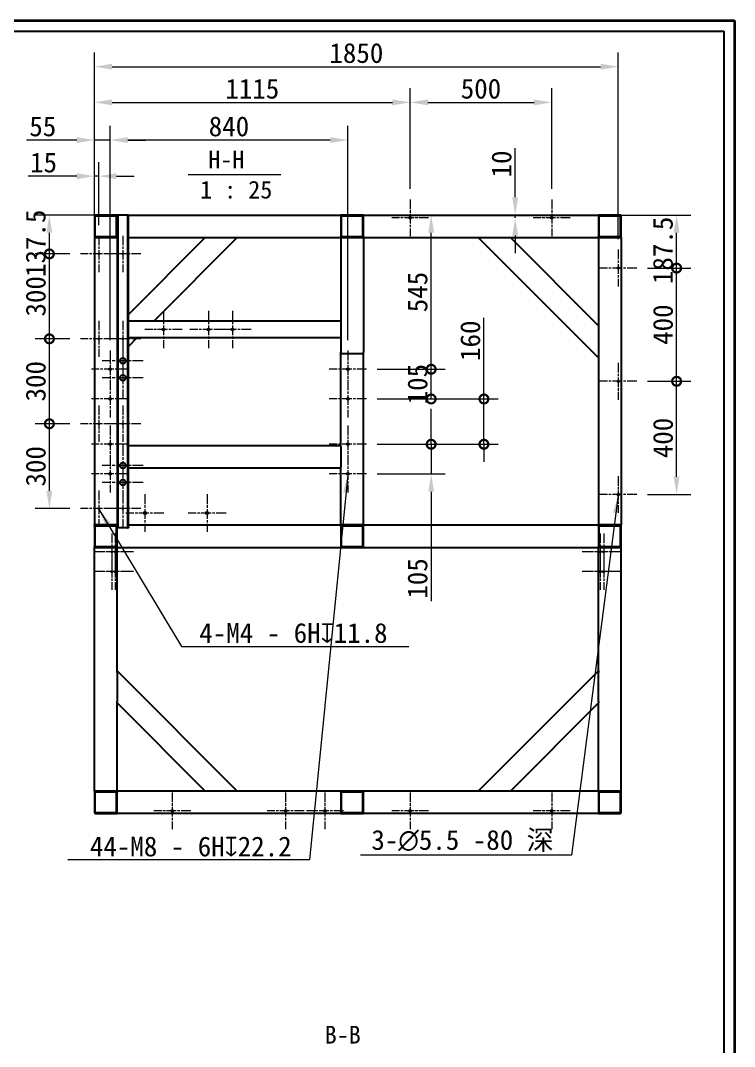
# Model space of a CAD drawing. Header units: millimetres. Extents: x 150 to 14713, y 137 to 10363.
# Drawn here: x 12191 to 14713, y 6738 to 10363 of the extents above; entities that cross this region are included whole.
import ezdxf

# ---------------------------------------------------------------- set-up
doc = ezdxf.new("R2010")
doc.units = ezdxf.units.MM
doc.header["$LTSCALE"] = 25
doc.linetypes.add('CHAIN', pattern=[0.3543, 0.2362, -0.0295, 0.0591, -0.0295])
for name, color, linetype, lineweight, true_color in [('中心标记 (ISO)', 1, 'CHAIN', 18, 0xff0000), ('尺寸 (ISO)', 7, 'Continuous', 18, 0x008000), ('符号 (ISO)', 7, 'Continuous', 18, 0x008000)]:
    doc.layers.add(name, color=color, linetype=linetype, lineweight=lineweight, true_color=true_color)
doc.layers.add('可见 (ISO)', color=7, linetype='Continuous', lineweight=25)
doc.layers.add('图框 (ISO)', color=7, linetype='Continuous', lineweight=35)
doc.styles.add('HZ_33', font='simfang.ttf')
doc.styles.add('文本样式74', font='SimSun.ttf')
doc.styles.add('最新国标', font='simfang.ttf')
doc.dimstyles.new('默认 (GB)', dxfattribs={"dimscale": 25, "dimtxt": 2.8, "dimasz": 2.5, "dimexe": 2, "dimexo": 1.5, "dimgap": 0.5, "dimtad": 1, "dimtoh": 1, "dimdsep": 46, "dimtxsty": '最新国标', "dimcen": 0.09, "dimdle": 10, "dimclrd": 256, "dimclre": 256, "dimclrt": 256, "dimaunit": 1, "dimadec": 3, "dimazin": 2, "dimtfac": 0.535714, "dimtdec": 3, "dimtmove": 0, "dimatfit": 3, "dimfxl": 0, "dimtolj": 1, "dimlwd": -1, "dimlwe": -1, "dimarcsym": 0})
doc.dimstyles.new('默认 (GB)$7', dxfattribs={"dimscale": 25, "dimtxt": 2.8, "dimasz": 2.5, "dimexe": 2, "dimexo": 1.5, "dimgap": 0.5, "dimtad": 1, "dimtoh": 1, "dimdsep": 46, "dimtxsty": '最新国标', "dimcen": 0.09, "dimdle": 10, "dimclrd": 256, "dimclre": 256, "dimclrt": 256, "dimaunit": 1, "dimadec": 3, "dimazin": 2, "dimtfac": 0.535714, "dimtdec": 3, "dimtmove": 0, "dimatfit": 3, "dimfxl": 0, "dimtolj": 1, "dimlwd": -1, "dimlwe": -1, "dimarcsym": 0})

# ---------------------------------------------------------------- blocks, each defined once
blk = doc.blocks.new('图框 最新国标')
at = {"layer": '图框 (ISO)'}
for p, q in [((6, 414.5), (588.5, 414.5)), ((588.5, 414.5), (588.5, 5.5))]:
    blk.add_line(p, q, dxfattribs=at)
at = {"layer": '图框 (ISO)', "color": 7, "linetype": 'Continuous', "lineweight": 25}
for p, q in [((18, 413), (587, 413)), ((18, 413), (587, 413)), ((587, 413), (587, 7)), ((587, 413), (587, 7))]:
    blk.add_line(p, q, dxfattribs=at)
at = {"layer": '图框 (ISO)', "style": '文本样式74'}
blk.add_attdef('零件代号_001', (44.45, 410.25), '', height=2.5, rotation=180, dxfattribs=at)
blk = doc.blocks.new('_DotSmall')
at = {"color": 0, "linetype": 'ByBlock', "const_width": 0.5}
blk.add_lwpolyline([(-0.0625, 0, 1), (0.0625, 0, 1)], format="xyb", close=True, dxfattribs=at)
blk = doc.blocks.new('*D196')
at = {"layer": 'Defpoints', "color": 0, "transparency": 16777216}
for p in [(14367.3, 9087.9), (14508.1, 9087.9), (14367.3, 8687.9)]:
    blk.add_point(p, dxfattribs=at)
at = {"layer": '尺寸 (ISO)', "color": 116, "true_color": 0x00803f, "transparency": 16777216}
for p, q in [((14404.8, 9087.9), (14558.1, 9087.9)), ((14508.1, 8750.4), (14508.1, 9087.9)), ((14404.8, 8687.9), (14558.1, 8687.9))]:
    blk.add_line(p, q, dxfattribs=at)
blk.add_solid([(14497.6, 8750.4), (14518.5, 8750.4), (14508.1, 8687.9)], dxfattribs=at)
at = {"layer": '尺寸 (ISO)', "color": 116, "true_color": 0x00803f, "transparency": 16777216, "xscale": 62.5, "yscale": 62.5, "zscale": 62.5, "rotation": 90}
blk.add_blockref('_DotSmall', (14508.1, 9087.9), dxfattribs=at)
at = {"layer": '尺寸 (ISO)', "transparency": 16777216, "insert": (14460.2, 8887.6), "char_height": 70, "attachment_point": 5, "rotation": 90, "style": '最新国标'}
blk.add_mtext('\\A1;400', dxfattribs=at)
blk = doc.blocks.new('*D197')
at = {"layer": 'Defpoints', "color": 0, "transparency": 16777216}
for p in [(14232.1, 9675.4), (14508.1, 9675.4), (14367.3, 9487.9)]:
    blk.add_point(p, dxfattribs=at)
at = {"layer": '尺寸 (ISO)', "color": 116, "true_color": 0x00803f, "transparency": 16777216}
for p, q in [((14269.6, 9675.4), (14558.1, 9675.4)), ((14508.1, 9487.9), (14508.1, 9612.9)), ((14404.8, 9487.9), (14558.1, 9487.9))]:
    blk.add_line(p, q, dxfattribs=at)
blk.add_solid([(14497.6, 9612.9), (14518.5, 9612.9), (14508.1, 9675.4)], dxfattribs=at)
at = {"layer": '尺寸 (ISO)', "color": 116, "true_color": 0x00803f, "transparency": 16777216, "xscale": 62.5, "yscale": 62.5, "zscale": 62.5, "rotation": 270}
blk.add_blockref('_DotSmall', (14508.1, 9487.9), dxfattribs=at)
at = {"layer": '尺寸 (ISO)', "transparency": 16777216, "insert": (14460, 9550.4), "char_height": 70, "attachment_point": 5, "rotation": 90, "style": '最新国标'}
blk.add_mtext('\\A1;187.5', dxfattribs=at)
blk = doc.blocks.new('*D198')
at = {"layer": 'Defpoints', "color": 0, "transparency": 16777216}
for p in [(14367.3, 9487.9), (14508.1, 9487.9), (14367.3, 9087.9)]:
    blk.add_point(p, dxfattribs=at)
at = {"layer": '尺寸 (ISO)', "color": 116, "true_color": 0x00803f, "transparency": 16777216}
for p, q in [((14404.8, 9487.9), (14558.1, 9487.9)), ((14508.1, 9087.9), (14508.1, 9487.9)), ((14404.8, 9087.9), (14558.1, 9087.9))]:
    blk.add_line(p, q, dxfattribs=at)
at = {"layer": '尺寸 (ISO)', "color": 116, "true_color": 0x00803f, "transparency": 16777216, "xscale": 62.5, "yscale": 62.5, "zscale": 62.5}
for p, rotation in [((14508.1, 9487.9), 90), ((14508.1, 9087.9), 270)]:
    blk.add_blockref('_DotSmall', p, dxfattribs=dict(at, rotation=rotation))
at = {"layer": '尺寸 (ISO)', "transparency": 16777216, "insert": (14460.2, 9288.1), "char_height": 70, "attachment_point": 5, "rotation": 90, "style": '最新国标'}
blk.add_mtext('\\A1;400', dxfattribs=at)
blk = doc.blocks.new('*D199')
at = {"layer": 'Defpoints', "color": 0, "transparency": 16777216}
for p in [(13402.1, 9675.4), (13641.3, 9675.4), (13412.9, 9130.4)]:
    blk.add_point(p, dxfattribs=at)
at = {"layer": '尺寸 (ISO)', "color": 116, "true_color": 0x00803f, "transparency": 16777216}
for p, q in [((13641.3, 9130.4), (13641.3, 9612.9)), ((13450.4, 9130.4), (13691.3, 9130.4))]:
    blk.add_line(p, q, dxfattribs=at)
blk.add_solid([(13630.9, 9612.9), (13651.7, 9612.9), (13641.3, 9675.4)], dxfattribs=at)
at = {"layer": '尺寸 (ISO)', "color": 116, "true_color": 0x00803f, "transparency": 16777216, "xscale": 62.5, "yscale": 62.5, "zscale": 62.5, "rotation": 270}
blk.add_blockref('_DotSmall', (13641.3, 9130.4), dxfattribs=at)
at = {"layer": '尺寸 (ISO)', "transparency": 16777216, "insert": (13593.4, 9403.1), "char_height": 70, "attachment_point": 5, "rotation": 90, "style": '最新国标'}
blk.add_mtext('\\A1;545', dxfattribs=at)
blk = doc.blocks.new('*D200')
at = {"layer": 'Defpoints', "color": 0, "transparency": 16777216}
for p in [(13412.9, 8865.4), (13641.3, 8865.4), (13412.9, 8760.4)]:
    blk.add_point(p, dxfattribs=at)
at = {"layer": '尺寸 (ISO)', "color": 116, "true_color": 0x00803f, "transparency": 16777216}
for p, q in [((13641.3, 8865.4), (13641.3, 8990.4)), ((13450.4, 8865.4), (13691.3, 8865.4)), ((13641.3, 8865.4), (13641.3, 8760.4)), ((13450.4, 8760.4), (13691.3, 8760.4)), ((13641.3, 8697.9), (13641.3, 8311))]:
    blk.add_line(p, q, dxfattribs=at)
blk.add_solid([(13630.9, 8697.9), (13651.7, 8697.9), (13641.3, 8760.4)], dxfattribs=at)
at = {"layer": '尺寸 (ISO)', "color": 116, "true_color": 0x00803f, "transparency": 16777216, "xscale": 62.5, "yscale": 62.5, "zscale": 62.5, "rotation": 270}
blk.add_blockref('_DotSmall', (13641.3, 8865.4), dxfattribs=at)
at = {"layer": '尺寸 (ISO)', "transparency": 16777216, "insert": (13593.4, 8391.3), "char_height": 70, "attachment_point": 5, "rotation": 90, "style": '最新国标'}
blk.add_mtext('\\A1;105', dxfattribs=at)
blk = doc.blocks.new('*D201')
at = {"layer": 'Defpoints', "color": 0, "transparency": 16777216}
for p in [(13412.9, 9130.4), (13641.3, 9130.4), (13412.9, 9025.4)]:
    blk.add_point(p, dxfattribs=at)
at = {"layer": '尺寸 (ISO)', "color": 116, "true_color": 0x00803f, "transparency": 16777216}
for p, q in [((13450.4, 9130.4), (13691.3, 9130.4)), ((13641.3, 9025.4), (13641.3, 9130.4)), ((13450.4, 9025.4), (13691.3, 9025.4))]:
    blk.add_line(p, q, dxfattribs=at)
at = {"layer": '尺寸 (ISO)', "color": 116, "true_color": 0x00803f, "transparency": 16777216, "xscale": 62.5, "yscale": 62.5, "zscale": 62.5}
for p, rotation in [((13641.3, 9130.4), 90), ((13641.3, 9025.4), 270)]:
    blk.add_blockref('_DotSmall', p, dxfattribs=dict(at, rotation=rotation))
at = {"layer": '尺寸 (ISO)', "transparency": 16777216, "insert": (13593.4, 9077.9), "char_height": 70, "attachment_point": 5, "rotation": 90, "style": '最新国标'}
blk.add_mtext('\\A1;105', dxfattribs=at)
blk = doc.blocks.new('*D202')
at = {"layer": 'Defpoints', "color": 0, "transparency": 16777216}
for p in [(13412.9, 9025.4), (13827.6, 9025.4), (13412.9, 8865.4)]:
    blk.add_point(p, dxfattribs=at)
at = {"layer": '尺寸 (ISO)', "color": 116, "true_color": 0x00803f, "transparency": 16777216}
for p, q in [((13827.6, 9025.4), (13827.6, 9312.2)), ((13450.4, 9025.4), (13877.6, 9025.4)), ((13827.6, 8865.4), (13827.6, 9025.4)), ((13450.4, 8865.4), (13877.6, 8865.4)), ((13827.6, 8865.4), (13827.6, 8802.9))]:
    blk.add_line(p, q, dxfattribs=at)
at = {"layer": '尺寸 (ISO)', "color": 116, "true_color": 0x00803f, "transparency": 16777216, "xscale": 62.5, "yscale": 62.5, "zscale": 62.5}
for p, rotation in [((13827.6, 9025.4), 270), ((13827.6, 8865.4), 90)]:
    blk.add_blockref('_DotSmall', p, dxfattribs=dict(at, rotation=rotation))
at = {"layer": '尺寸 (ISO)', "transparency": 16777216, "insert": (13779.7, 9231.3), "char_height": 70, "attachment_point": 5, "rotation": 90, "style": '最新国标'}
blk.add_mtext('\\A1;160', dxfattribs=at)
blk = doc.blocks.new('*D203')
at = {"layer": 'Defpoints', "color": 0, "transparency": 16777216}
for p in [(12292.9, 8937.9), (12403, 8937.9), (12403, 8637.9)]:
    blk.add_point(p, dxfattribs=at)
at = {"layer": '尺寸 (ISO)', "color": 116, "true_color": 0x00803f, "transparency": 16777216}
for p, q in [((12365.5, 8937.9), (12242.9, 8937.9)), ((12292.9, 8700.4), (12292.9, 8937.9)), ((12365.5, 8637.9), (12242.9, 8637.9))]:
    blk.add_line(p, q, dxfattribs=at)
blk.add_solid([(12282.5, 8700.4), (12303.3, 8700.4), (12292.9, 8637.9)], dxfattribs=at)
at = {"layer": '尺寸 (ISO)', "color": 116, "true_color": 0x00803f, "transparency": 16777216, "xscale": 62.5, "yscale": 62.5, "zscale": 62.5, "rotation": 90}
blk.add_blockref('_DotSmall', (12292.9, 8937.9), dxfattribs=at)
at = {"layer": '尺寸 (ISO)', "transparency": 16777216, "insert": (12245, 8787.6), "char_height": 70, "attachment_point": 5, "rotation": 90, "style": '最新国标'}
blk.add_mtext('\\A1;300', dxfattribs=at)
blk = doc.blocks.new('*D204')
at = {"layer": 'Defpoints', "color": 0, "transparency": 16777216}
for p in [(12292.9, 9675.4), (12532.1, 9675.4), (12403, 9537.9)]:
    blk.add_point(p, dxfattribs=at)
at = {"layer": '尺寸 (ISO)', "color": 116, "true_color": 0x00803f, "transparency": 16777216}
for p, q in [((12494.6, 9675.4), (12242.9, 9675.4)), ((12292.9, 9537.9), (12292.9, 9612.9)), ((12365.5, 9537.9), (12242.9, 9537.9))]:
    blk.add_line(p, q, dxfattribs=at)
blk.add_solid([(12282.5, 9612.9), (12303.3, 9612.9), (12292.9, 9675.4)], dxfattribs=at)
at = {"layer": '尺寸 (ISO)', "color": 116, "true_color": 0x00803f, "transparency": 16777216, "xscale": 62.5, "yscale": 62.5, "zscale": 62.5, "rotation": 270}
blk.add_blockref('_DotSmall', (12292.9, 9537.9), dxfattribs=at)
at = {"layer": '尺寸 (ISO)', "transparency": 16777216, "insert": (12244.8, 9575.4), "char_height": 70, "attachment_point": 5, "rotation": 90, "style": '最新国标'}
blk.add_mtext('\\A1;137.5', dxfattribs=at)
blk = doc.blocks.new('*D205')
at = {"layer": 'Defpoints', "color": 0, "transparency": 16777216}
for p in [(12292.9, 9537.9), (12403, 9537.9), (12403, 9237.9)]:
    blk.add_point(p, dxfattribs=at)
at = {"layer": '尺寸 (ISO)', "color": 116, "true_color": 0x00803f, "transparency": 16777216}
for p, q in [((12365.5, 9537.9), (12242.9, 9537.9)), ((12292.9, 9237.9), (12292.9, 9537.9)), ((12365.5, 9237.9), (12242.9, 9237.9))]:
    blk.add_line(p, q, dxfattribs=at)
at = {"layer": '尺寸 (ISO)', "color": 116, "true_color": 0x00803f, "transparency": 16777216, "xscale": 62.5, "yscale": 62.5, "zscale": 62.5}
for p, rotation in [((12292.9, 9537.9), 90), ((12292.9, 9237.9), 270)]:
    blk.add_blockref('_DotSmall', p, dxfattribs=dict(at, rotation=rotation))
at = {"layer": '尺寸 (ISO)', "transparency": 16777216, "insert": (12245, 9388.1), "char_height": 70, "attachment_point": 5, "rotation": 90, "style": '最新国标'}
blk.add_mtext('\\A1;300', dxfattribs=at)
blk = doc.blocks.new('*D206')
at = {"layer": 'Defpoints', "color": 0, "transparency": 16777216}
for p in [(12292.9, 9237.9), (12403, 9237.9), (12403, 8937.9)]:
    blk.add_point(p, dxfattribs=at)
at = {"layer": '尺寸 (ISO)', "color": 116, "true_color": 0x00803f, "transparency": 16777216}
for p, q in [((12365.5, 9237.9), (12242.9, 9237.9)), ((12292.9, 8937.9), (12292.9, 9237.9)), ((12365.5, 8937.9), (12242.9, 8937.9))]:
    blk.add_line(p, q, dxfattribs=at)
at = {"layer": '尺寸 (ISO)', "color": 116, "true_color": 0x00803f, "transparency": 16777216, "xscale": 62.5, "yscale": 62.5, "zscale": 62.5}
for p, rotation in [((12292.9, 9237.9), 90), ((12292.9, 8937.9), 270)]:
    blk.add_blockref('_DotSmall', p, dxfattribs=dict(at, rotation=rotation))
at = {"layer": '尺寸 (ISO)', "transparency": 16777216, "insert": (12245, 9088.1), "char_height": 70, "attachment_point": 5, "rotation": 90, "style": '最新国标'}
blk.add_mtext('\\A1;300', dxfattribs=at)
blk = doc.blocks.new('*D207')
at = {"layer": 'Defpoints', "color": 0, "transparency": 16777216}
for p in [(12467.1, 9812.6), (12452.1, 9595.4), (12467.1, 9602)]:
    blk.add_point(p, dxfattribs=at)
at = {"layer": '尺寸 (ISO)', "color": 116, "true_color": 0x00803f, "transparency": 16777216}
for p, q in [((12452.1, 9632.9), (12452.1, 9862.6)), ((12467.1, 9639.5), (12467.1, 9862.6)), ((12389.6, 9812.6), (12217.7, 9812.6)), ((12467.1, 9812.6), (12452.1, 9812.6)), ((12529.6, 9812.6), (12592.1, 9812.6))]:
    blk.add_line(p, q, dxfattribs=at)
for points in [[(12389.6, 9823), (12389.6, 9802.1), (12452.1, 9812.6)], [(12529.6, 9823), (12529.6, 9802.1), (12467.1, 9812.6)]]:
    blk.add_solid(points, dxfattribs=at)
at = {"layer": '尺寸 (ISO)', "transparency": 16777216, "insert": (12272.4, 9860.5), "char_height": 70, "attachment_point": 5, "style": '最新国标'}
blk.add_mtext('\\A1;15', dxfattribs=at)
blk = doc.blocks.new('*D208')
at = {"layer": 'Defpoints', "color": 0, "transparency": 16777216}
for p in [(12507.1, 9940.1), (12452.1, 9595.4), (12507.1, 9196.2)]:
    blk.add_point(p, dxfattribs=at)
at = {"layer": '尺寸 (ISO)', "color": 116, "true_color": 0x00803f, "transparency": 16777216}
for p, q in [((12452.1, 9632.9), (12452.1, 9990.1)), ((12507.1, 9233.7), (12507.1, 9990.1)), ((12389.6, 9940.1), (12212.1, 9940.1)), ((12507.1, 9940.1), (12452.1, 9940.1)), ((12569.6, 9940.1), (12632.1, 9940.1))]:
    blk.add_line(p, q, dxfattribs=at)
for points in [[(12389.6, 9950.5), (12389.6, 9929.7), (12452.1, 9940.1)], [(12569.6, 9950.5), (12569.6, 9929.7), (12507.1, 9940.1)]]:
    blk.add_solid(points, dxfattribs=at)
at = {"layer": '尺寸 (ISO)', "transparency": 16777216, "insert": (12269.6, 9988), "char_height": 70, "attachment_point": 5, "style": '最新国标'}
blk.add_mtext('\\A1;55', dxfattribs=at)
blk = doc.blocks.new('*D209')
at = {"layer": 'Defpoints', "color": 0, "transparency": 16777216}
for p in [(12507.1, 9940.1), (12507.1, 9196.2), (13347.1, 9196.2)]:
    blk.add_point(p, dxfattribs=at)
at = {"layer": '尺寸 (ISO)', "color": 116, "true_color": 0x00803f, "transparency": 16777216}
for p, q in [((12507.1, 9233.7), (12507.1, 9990.1)), ((13347.1, 9233.7), (13347.1, 9990.1)), ((13284.6, 9940.1), (12569.6, 9940.1))]:
    blk.add_line(p, q, dxfattribs=at)
for points in [[(12569.6, 9950.5), (12569.6, 9929.7), (12507.1, 9940.1)], [(13284.6, 9950.5), (13284.6, 9929.7), (13347.1, 9940.1)]]:
    blk.add_solid(points, dxfattribs=at)
at = {"layer": '尺寸 (ISO)', "transparency": 16777216, "insert": (12927.1, 9988), "char_height": 70, "attachment_point": 5, "style": '最新国标'}
blk.add_mtext('\\A1;840', dxfattribs=at)
blk = doc.blocks.new('*D210')
at = {"layer": 'Defpoints', "color": 0, "transparency": 16777216}
for p in [(14302.1, 10199.3), (12452.1, 9595.4), (14302.1, 9553.1)]:
    blk.add_point(p, dxfattribs=at)
at = {"layer": '尺寸 (ISO)', "color": 116, "true_color": 0x00803f, "transparency": 16777216}
for p, q in [((12452.1, 9632.9), (12452.1, 10249.3)), ((14302.1, 9590.6), (14302.1, 10249.3)), ((12514.6, 10199.3), (14239.6, 10199.3))]:
    blk.add_line(p, q, dxfattribs=at)
for points in [[(12514.6, 10209.7), (12514.6, 10188.9), (12452.1, 10199.3)], [(14239.6, 10209.7), (14239.6, 10188.9), (14302.1, 10199.3)]]:
    blk.add_solid(points, dxfattribs=at)
at = {"layer": '尺寸 (ISO)', "transparency": 16777216, "insert": (13377.1, 10247.2), "char_height": 70, "attachment_point": 5, "style": '最新国标'}
blk.add_mtext('\\A1;1850', dxfattribs=at)
blk = doc.blocks.new('*D211')
at = {"layer": 'Defpoints', "color": 0, "transparency": 16777216}
for p in [(13567.1, 10073.3), (13567.1, 9730.6), (12452.1, 9595.4)]:
    blk.add_point(p, dxfattribs=at)
at = {"layer": '尺寸 (ISO)', "color": 116, "true_color": 0x00803f, "transparency": 16777216}
for p, q in [((12452.1, 9632.9), (12452.1, 10123.3)), ((13567.1, 9768.1), (13567.1, 10123.3)), ((12514.6, 10073.3), (13504.6, 10073.3))]:
    blk.add_line(p, q, dxfattribs=at)
for points in [[(12514.6, 10083.7), (12514.6, 10062.9), (12452.1, 10073.3)], [(13504.6, 10083.7), (13504.6, 10062.9), (13567.1, 10073.3)]]:
    blk.add_solid(points, dxfattribs=at)
at = {"layer": '尺寸 (ISO)', "transparency": 16777216, "insert": (13009.6, 10121.2), "char_height": 70, "attachment_point": 5, "style": '最新国标'}
blk.add_mtext('\\A1;1115', dxfattribs=at)
blk = doc.blocks.new('*D212')
at = {"layer": 'Defpoints', "color": 0, "transparency": 16777216}
for p in [(14067.1, 10073.3), (13567.1, 9730.6), (14067.1, 9730.6)]:
    blk.add_point(p, dxfattribs=at)
at = {"layer": '尺寸 (ISO)', "color": 116, "true_color": 0x00803f, "transparency": 16777216}
for p, q in [((13567.1, 9768.1), (13567.1, 10123.3)), ((14067.1, 9768.1), (14067.1, 10123.3)), ((13629.6, 10073.3), (14004.6, 10073.3))]:
    blk.add_line(p, q, dxfattribs=at)
for points in [[(13629.6, 10083.7), (13629.6, 10062.9), (13567.1, 10073.3)], [(14004.6, 10083.7), (14004.6, 10062.9), (14067.1, 10073.3)]]:
    blk.add_solid(points, dxfattribs=at)
at = {"layer": '尺寸 (ISO)', "transparency": 16777216, "insert": (13817.1, 10121.2), "char_height": 70, "attachment_point": 5, "style": '最新国标'}
blk.add_mtext('\\A1;500', dxfattribs=at)
blk = doc.blocks.new('*D213')
at = {"layer": 'Defpoints', "color": 0, "transparency": 16777216}
for p in [(13938, 9675.4), (13938, 9675.4), (14067.1, 9665.4)]:
    blk.add_point(p, dxfattribs=at)
at = {"layer": '尺寸 (ISO)', "color": 116, "true_color": 0x00803f, "transparency": 16777216}
for p, q in [((13938, 9737.9), (13938, 9911)), ((13938, 9665.4), (13938, 9675.4)), ((13938, 9602.9), (13938, 9540.4))]:
    blk.add_line(p, q, dxfattribs=at)
for points in [[(13927.6, 9737.9), (13948.4, 9737.9), (13938, 9675.4)], [(13927.6, 9602.9), (13948.4, 9602.9), (13938, 9665.4)]]:
    blk.add_solid(points, dxfattribs=at)
at = {"layer": '尺寸 (ISO)', "transparency": 16777216, "insert": (13890.1, 9855.7), "char_height": 70, "attachment_point": 5, "rotation": 90, "style": '最新国标'}
blk.add_mtext('\\A1;10', dxfattribs=at)

msp = doc.modelspace()

# ---------------------------------------------------------------- linework, layer by layer
at = {"layer": '中心标记 (ISO)', "ltscale": 5.800403}
for p, q in [((13567.087, 9730.65), (13567.087, 9600.15)), ((14067.087, 9730.65), (14067.087, 9600.15)), ((13632.337, 9665.4), (13501.837, 9665.4)), ((14132.337, 9665.4), (14001.837, 9665.4)), ((14302.087, 9553.15), (14302.087, 9422.65)), ((14367.337, 9487.9), (14236.837, 9487.9)), ((14302.087, 9153.15), (14302.087, 9022.65)), ((14367.337, 9087.9), (14236.837, 9087.9)), ((14302.087, 8753.15), (14302.087, 8622.65)), ((14367.337, 8687.9), (14236.837, 8687.9)), ((12727.087, 7635.65), (12727.087, 7505.15)), ((13127.087, 7635.65), (13127.087, 7505.15)), ((13266.087, 7635.65), (13266.087, 7505.15)), ((13567.087, 7635.65), (13567.087, 7505.15)), ((14067.087, 7635.65), (14067.087, 7505.15)), ((12792.337, 7570.4), (12661.837, 7570.4)), ((13192.337, 7570.4), (13061.837, 7570.4)), ((13331.337, 7570.4), (13200.837, 7570.4)), ((13632.337, 7570.4), (13501.837, 7570.4)), ((14132.337, 7570.4), (14001.837, 7570.4))]:
    msp.add_line(p, q, dxfattribs=at)
at = {"layer": '中心标记 (ISO)', "ltscale": 5.700038}
for p, q in [((12467.087, 9602.021), (12467.087, 9473.779)), ((12552.087, 9602.021), (12552.087, 9473.779)), ((12531.208, 9537.9), (12402.966, 9537.9)), ((12616.208, 9537.9), (12487.966, 9537.9)), ((12467.087, 9302.021), (12467.087, 9173.779)), ((12552.087, 9302.021), (12552.087, 9173.779)), ((12531.208, 9237.9), (12402.966, 9237.9)), ((12616.208, 9237.9), (12487.966, 9237.9)), ((12467.087, 9002.021), (12467.087, 8873.779)), ((12552.087, 9002.021), (12552.087, 8873.779)), ((12531.208, 8937.9), (12402.966, 8937.9)), ((12616.208, 8937.9), (12487.966, 8937.9)), ((12467.087, 8702.021), (12467.087, 8573.779)), ((12552.087, 8702.021), (12552.087, 8573.779)), ((12531.208, 8637.9), (12402.966, 8637.9)), ((12616.208, 8637.9), (12487.966, 8637.9))]:
    msp.add_line(p, q, dxfattribs=at)
at = {"layer": '中心标记 (ISO)', "ltscale": 5.851385}
for p, q in [((12695.887, 9336.723), (12695.887, 9205.076)), ((12854.887, 9336.723), (12854.887, 9205.076)), ((12939.887, 9336.723), (12939.887, 9205.076)), ((12761.71, 9270.9), (12630.063, 9270.9)), ((12920.71, 9270.9), (12789.063, 9270.9)), ((13005.71, 9270.9), (12874.063, 9270.9)), ((12507.087, 9196.223), (12507.087, 9064.576)), ((13347.087, 9196.223), (13347.087, 9064.576)), ((12572.91, 9130.4), (12441.263, 9130.4)), ((13412.91, 9130.4), (13281.263, 9130.4)), ((12507.087, 9091.223), (12507.087, 8959.576)), ((13347.087, 9091.223), (13347.087, 8959.576)), ((12572.91, 9025.4), (12441.263, 9025.4)), ((13412.91, 9025.4), (13281.263, 9025.4)), ((12507.087, 8931.223), (12507.087, 8799.576)), ((13347.087, 8931.223), (13347.087, 8799.576)), ((12572.91, 8865.4), (12441.263, 8865.4)), ((13412.91, 8865.4), (13281.263, 8865.4)), ((12507.087, 8826.223), (12507.087, 8694.576)), ((13347.087, 8826.223), (13347.087, 8694.576)), ((12572.91, 8760.4), (12441.263, 8760.4)), ((13412.91, 8760.4), (13281.263, 8760.4))]:
    msp.add_line(p, q, dxfattribs=at)
at = {"layer": '中心标记 (ISO)', "ltscale": 6.444903}
for p, q in [((12552.087, 9232.9), (12552.087, 9087.9)), ((12552.087, 9172.9), (12552.087, 9027.9)), ((12624.587, 9160.4), (12479.587, 9160.4)), ((12624.587, 9100.4), (12479.587, 9100.4)), ((12552.087, 8862.9), (12552.087, 8717.9)), ((12624.587, 8790.4), (12479.587, 8790.4)), ((12552.087, 8802.9), (12552.087, 8657.9)), ((12624.587, 8730.4), (12479.587, 8730.4))]:
    msp.add_line(p, q, dxfattribs=at)
at = {"layer": '中心标记 (ISO)', "ltscale": 5.928236}
for p, q in [((12630.087, 8689.088), (12630.087, 8555.712)), ((12850.087, 8689.088), (12850.087, 8555.712)), ((12696.775, 8622.4), (12563.399, 8622.4)), ((12916.775, 8622.4), (12783.399, 8622.4))]:
    msp.add_line(p, q, dxfattribs=at)
at = {"layer": '中心标记 (ISO)', "ltscale": 5.739686}
for p, q in [((12513.587, 8549.967), (12513.587, 8420.833)), ((12525.587, 8549.967), (12525.587, 8420.833)), ((14238.587, 8549.967), (14238.587, 8420.833)), ((14250.587, 8549.967), (14250.587, 8420.833)), ((12578.154, 8485.4), (12449.02, 8485.4)), ((12590.154, 8485.4), (12461.02, 8485.4)), ((14303.154, 8485.4), (14174.02, 8485.4)), ((14315.154, 8485.4), (14186.02, 8485.4)), ((12513.587, 8479.967), (12513.587, 8350.833)), ((12525.587, 8479.967), (12525.587, 8350.833)), ((14238.587, 8479.967), (14238.587, 8350.833)), ((14250.587, 8479.967), (14250.587, 8350.833)), ((12578.154, 8415.4), (12449.02, 8415.4)), ((12590.154, 8415.4), (12461.02, 8415.4)), ((14303.154, 8415.4), (14174.02, 8415.4)), ((14315.154, 8415.4), (14186.02, 8415.4))]:
    msp.add_line(p, q, dxfattribs=at)
at = {"layer": '可见 (ISO)'}
for p, q in [((12452.087, 9671.4), (12452.087, 9599.4)), ((12455.087, 9599.4), (12455.087, 9671.4)), ((12528.087, 9675.4), (12456.087, 9675.4)), ((12456.087, 9672.4), (12528.087, 9672.4)), ((12532.087, 9675.4), (12528.087, 9675.4)), ((12529.087, 9671.4), (12529.087, 9599.4)), ((12532.087, 9673.4), (12532.087, 9675.4)), ((12535.087, 9675.4), (12532.087, 9675.4)), ((12532.087, 9673.4), (12532.087, 9671.4)), ((12532.087, 9599.4), (12532.087, 9671.4)), ((12535.087, 9675.4), (12535.087, 9673.4)), ((12538.087, 9675.4), (12535.087, 9675.4)), ((12535.087, 9673.4), (12535.087, 8572.4)), ((12566.087, 9675.4), (12538.087, 9675.4)), ((12569.087, 9675.4), (12566.087, 9675.4)), ((12572.087, 9675.4), (12569.087, 9675.4)), ((12569.087, 9673.4), (12569.087, 9675.4)), ((12569.087, 9673.4), (12569.087, 8572.4)), ((12572.087, 9675.4), (12572.087, 9673.4)), ((12572.087, 9675.4), (13322.087, 9675.4)), ((12572.087, 8572.4), (12572.087, 9673.4)), ((13322.087, 9672.4), (13322.087, 9675.4)), ((13326.087, 9675.4), (13322.087, 9675.4)), ((13322.087, 9672.4), (13322.087, 9671.4)), ((13322.087, 9671.4), (13322.087, 9599.4)), ((13325.087, 9599.4), (13325.087, 9671.4)), ((13398.087, 9675.4), (13326.087, 9675.4)), ((13326.087, 9672.4), (13398.087, 9672.4)), ((13402.087, 9675.4), (13398.087, 9675.4)), ((13399.087, 9671.4), (13399.087, 9599.4)), ((13402.087, 9675.4), (13402.087, 9671.4)), ((13402.087, 9675.4), (14232.087, 9675.4)), ((13402.087, 9599.4), (13402.087, 9671.4)), ((14232.087, 9671.4), (14232.087, 9675.4)), ((14236.087, 9675.4), (14232.087, 9675.4)), ((14232.087, 9671.4), (14232.087, 9599.4)), ((14235.087, 9599.4), (14235.087, 9671.4)), ((14308.087, 9675.4), (14236.087, 9675.4)), ((14236.087, 9672.4), (14308.087, 9672.4)), ((14309.087, 9671.4), (14309.087, 9599.4)), ((14312.087, 9599.4), (14312.087, 9671.4)), ((12456.087, 9595.4), (12452.087, 9595.4)), ((12452.087, 9595.4), (12452.087, 8580.4)), ((12528.087, 9598.4), (12456.087, 9598.4)), ((12456.087, 9595.4), (12528.087, 9595.4)), ((12532.087, 9595.4), (12528.087, 9595.4)), ((12532.087, 9599.4), (12532.087, 8576.4)), ((12843.214, 9595.4), (12572.087, 9324.273)), ((12572.087, 9595.4), (13322.087, 9595.4)), ((12956.351, 9595.4), (12661.851, 9300.9)), ((13322.087, 9599.4), (13322.087, 9598.4)), ((13322.087, 9595.4), (13322.087, 9598.4)), ((13322.087, 9595.4), (13322.087, 9190.935)), ((13322.087, 9595.4), (13326.087, 9595.4)), ((13398.087, 9598.4), (13326.087, 9598.4)), ((13326.087, 9595.4), (13398.087, 9595.4)), ((13398.087, 9595.4), (13402.087, 9595.4)), ((13402.087, 9599.4), (13402.087, 9595.4)), ((13402.087, 9595.4), (13402.087, 9190.935)), ((13402.087, 9595.4), (14232.087, 9595.4)), ((14232.087, 9171.136), (13807.823, 9595.4)), ((14232.087, 9284.273), (13920.96, 9595.4)), ((14232.087, 9595.4), (14232.087, 9599.4)), ((14236.087, 9595.4), (14232.087, 9595.4)), ((14232.087, 9595.4), (14232.087, 8580.4)), ((14308.087, 9598.4), (14236.087, 9598.4)), ((14236.087, 9595.4), (14308.087, 9595.4)), ((14312.087, 9595.4), (14308.087, 9595.4)), ((14312.087, 9595.4), (14312.087, 8580.4)), ((13322.087, 9300.9), (12572.087, 9300.9)), ((12601.851, 9240.9), (12572.087, 9211.136)), ((13322.087, 9240.9), (12572.087, 9240.9)), ((13322.087, 8860.4), (13322.087, 9190.935)), ((13398.087, 9185.278), (13326.087, 9185.278)), ((13402.087, 8580.4), (13402.087, 9190.935)), ((13322.087, 8860.4), (12572.087, 8860.4)), ((13322.087, 8856.4), (13322.087, 8860.4)), ((13322.087, 8856.4), (13322.087, 8784.4)), ((13322.087, 8780.4), (12572.087, 8780.4)), ((13322.087, 8780.4), (13322.087, 8784.4)), ((13322.087, 8580.4), (13322.087, 8780.4)), ((12452.087, 8580.4), (12456.087, 8580.4)), ((12452.087, 8576.4), (12452.087, 8580.4)), ((12452.087, 8576.4), (12452.087, 8504.4)), ((12455.087, 8504.4), (12455.087, 8576.4)), ((12528.087, 8580.4), (12456.087, 8580.4)), ((12456.087, 8577.4), (12528.087, 8577.4)), ((12528.087, 8580.4), (12532.087, 8580.4)), ((12529.087, 8576.4), (12529.087, 8504.4)), ((12532.087, 8504.4), (12532.087, 8576.4)), ((12532.087, 8570.4), (12535.087, 8570.4)), ((12535.087, 8572.4), (12535.087, 8570.4)), ((12538.087, 8570.4), (12535.087, 8570.4)), ((12566.087, 8570.4), (12538.087, 8570.4)), ((12569.087, 8570.4), (12566.087, 8570.4)), ((12569.087, 8570.4), (12569.087, 8572.4)), ((12569.087, 8570.4), (12572.087, 8570.4)), ((12572.087, 8580.4), (13322.087, 8580.4)), ((12572.087, 8572.4), (12572.087, 8570.4)), ((13322.087, 8580.4), (13326.087, 8580.4)), ((13322.087, 8576.4), (13322.087, 8504.4)), ((13325.087, 8504.4), (13325.087, 8576.4)), ((13398.087, 8580.4), (13326.087, 8580.4)), ((13326.087, 8577.4), (13398.087, 8577.4)), ((13398.087, 8580.4), (13402.087, 8580.4)), ((13399.087, 8576.4), (13399.087, 8504.4)), ((13402.087, 8580.4), (14232.087, 8580.4)), ((13402.087, 8504.4), (13402.087, 8576.4)), ((14232.087, 8580.4), (14236.087, 8580.4)), ((14232.087, 8576.4), (14232.087, 8580.4)), ((14232.087, 8576.4), (14232.087, 8504.4)), ((14235.087, 8504.4), (14235.087, 8576.4)), ((14308.087, 8580.4), (14236.087, 8580.4)), ((14236.087, 8577.4), (14308.087, 8577.4)), ((14308.087, 8580.4), (14312.087, 8580.4)), ((14309.087, 8576.4), (14309.087, 8504.4)), ((14312.087, 8576.4), (14312.087, 8580.4)), ((14312.087, 8504.4), (14312.087, 8576.4)), ((12452.087, 7640.4), (12452.087, 8504.4)), ((12528.087, 8503.4), (12456.087, 8503.4)), ((12456.087, 8500.4), (12528.087, 8500.4)), ((12532.087, 8504.4), (12532.087, 8500.4)), ((12532.087, 8500.4), (13326.087, 8500.4)), ((12532.087, 8064.664), (12532.087, 8500.4)), ((13398.087, 8503.4), (13326.087, 8503.4)), ((13326.087, 8500.4), (13398.087, 8500.4)), ((13398.087, 8500.4), (14232.087, 8500.4)), ((14232.087, 8500.4), (14232.087, 8504.4)), ((14232.087, 8064.664), (14232.087, 8500.4)), ((14308.087, 8503.4), (14236.087, 8503.4)), ((14236.087, 8500.4), (14308.087, 8500.4)), ((14312.087, 7640.4), (14312.087, 8504.4)), ((12532.087, 8059.007), (12532.087, 8064.664)), ((12532.087, 8064.664), (12956.351, 7640.4)), ((12532.087, 8059.007), (12532.087, 7957.183)), ((13807.823, 7640.4), (14232.087, 8064.664)), ((14232.087, 8064.664), (14232.087, 8059.007)), ((14232.087, 7957.183), (14232.087, 8059.007)), ((12532.087, 7951.527), (12532.087, 7957.183)), ((12532.087, 7951.527), (12843.214, 7640.4)), ((12532.087, 7640.4), (12532.087, 7951.527)), ((13920.96, 7640.4), (14232.087, 7951.527)), ((14232.087, 7957.183), (14232.087, 7951.527)), ((14232.087, 7640.4), (14232.087, 7951.527)), ((12452.087, 7640.4), (12456.087, 7640.4)), ((12452.087, 7636.4), (12452.087, 7564.4)), ((12455.087, 7564.4), (12455.087, 7636.4)), ((12528.087, 7640.4), (12456.087, 7640.4)), ((12456.087, 7637.4), (12528.087, 7637.4)), ((12528.087, 7640.4), (12532.087, 7640.4)), ((12529.087, 7636.4), (12529.087, 7564.4)), ((13322.087, 7640.4), (12532.087, 7640.4)), ((12532.087, 7640.4), (12532.087, 7636.4)), ((12532.087, 7564.4), (12532.087, 7636.4)), ((13322.087, 7636.4), (13322.087, 7640.4)), ((13326.087, 7640.4), (13322.087, 7640.4)), ((13322.087, 7636.4), (13322.087, 7564.4)), ((13325.087, 7564.4), (13325.087, 7636.4)), ((13398.087, 7640.4), (13326.087, 7640.4)), ((13326.087, 7637.4), (13398.087, 7637.4)), ((13402.087, 7640.4), (13398.087, 7640.4)), ((13399.087, 7636.4), (13399.087, 7564.4)), ((14232.087, 7640.4), (13402.087, 7640.4)), ((13402.087, 7640.4), (13402.087, 7636.4)), ((13402.087, 7564.4), (13402.087, 7636.4)), ((14232.087, 7636.4), (14232.087, 7640.4)), ((14232.087, 7640.4), (14236.087, 7640.4)), ((14232.087, 7636.4), (14232.087, 7564.4)), ((14235.087, 7564.4), (14235.087, 7636.4)), ((14308.087, 7640.4), (14236.087, 7640.4)), ((14236.087, 7637.4), (14308.087, 7637.4)), ((14308.087, 7640.4), (14312.087, 7640.4)), ((14309.087, 7636.4), (14309.087, 7564.4)), ((14312.087, 7564.4), (14312.087, 7636.4)), ((12528.087, 7563.4), (12456.087, 7563.4)), ((12456.087, 7560.4), (12528.087, 7560.4)), ((12528.087, 7560.4), (12532.087, 7560.4)), ((12532.087, 7564.4), (12532.087, 7560.4)), ((13322.087, 7560.4), (12532.087, 7560.4)), ((13322.087, 7560.4), (13322.087, 7564.4)), ((13322.087, 7560.4), (13326.087, 7560.4)), ((13398.087, 7563.4), (13326.087, 7563.4)), ((13326.087, 7560.4), (13398.087, 7560.4)), ((13398.087, 7560.4), (13402.087, 7560.4)), ((13402.087, 7564.4), (13402.087, 7560.4)), ((14232.087, 7560.4), (13402.087, 7560.4)), ((14232.087, 7560.4), (14232.087, 7564.4)), ((14232.087, 7560.4), (14236.087, 7560.4)), ((14308.087, 7563.4), (14236.087, 7563.4)), ((14236.087, 7560.4), (14308.087, 7560.4))]:
    msp.add_line(p, q, dxfattribs=at)
for centre, radius in [((13567.087, 9665.4), 2.75), ((14067.087, 9665.4), 2.75), ((12467.087, 9537.9), 1.621), ((12552.087, 9537.9), 1.621), ((14302.087, 9487.9), 2.75), ((12695.887, 9270.9), 3.324), ((12854.887, 9270.9), 3.324), ((12939.887, 9270.9), 3.324), ((12467.087, 9237.9), 1.621), ((12552.087, 9237.9), 1.621), ((12552.087, 9160.4), 10), ((12507.087, 9130.4), 3.324), ((12552.087, 9100.4), 10), ((13347.087, 9130.4), 3.324), ((14302.087, 9087.9), 2.75), ((12507.087, 9025.4), 3.324), ((13347.087, 9025.4), 3.324), ((12467.087, 8937.9), 1.621), ((12552.087, 8937.9), 1.621), ((12507.087, 8865.4), 3.324), ((13347.087, 8865.4), 3.324), ((12552.087, 8790.4), 10), ((12507.087, 8760.4), 3.324), ((12552.087, 8730.4), 10), ((13347.087, 8760.4), 3.324), ((14302.087, 8687.9), 2.75), ((12467.087, 8637.9), 1.621), ((12552.087, 8637.9), 1.621), ((12630.087, 8622.4), 4.188), ((12850.087, 8622.4), 4.188), ((12513.587, 8485.4), 2.067), ((12525.587, 8485.4), 2.067), ((14238.587, 8485.4), 2.067), ((14250.587, 8485.4), 2.067), ((12513.587, 8415.4), 2.067), ((12525.587, 8415.4), 2.067), ((14238.587, 8415.4), 2.067), ((14250.587, 8415.4), 2.067), ((12727.087, 7570.4), 2.75), ((13127.087, 7570.4), 2.75), ((13266.087, 7570.4), 2.75), ((13567.087, 7570.4), 2.75), ((14067.087, 7570.4), 2.75)]:
    msp.add_circle(centre, radius, dxfattribs=at)
for centre, radius, start, end in [((12456.087, 9671.4), 4, 90, 180), ((12456.087, 9671.4), 1, 90, 180), ((12528.087, 9671.4), 4, 0, 90), ((12528.087, 9671.4), 1, 0, 90), ((13326.087, 9671.4), 4, 90, 180), ((13326.087, 9671.4), 1, 90, 180), ((13398.087, 9671.4), 4, 0, 90), ((13398.087, 9671.4), 1, 0, 90), ((14236.087, 9671.4), 4, 90, 180), ((14236.087, 9671.4), 1, 90, 180), ((14308.087, 9671.4), 4, 0, 90), ((14308.087, 9671.4), 1, 0, 90), ((12456.087, 9599.4), 4, 180, 270), ((12456.087, 9599.4), 1, 180, 270), ((12528.087, 9599.4), 1, 270, 0), ((12528.087, 9599.4), 4, 270, 0), ((13326.087, 9599.4), 4, 180, 270), ((13326.087, 9599.4), 1, 180, 270), ((13398.087, 9599.4), 1, 270, 0), ((13398.087, 9599.4), 4, 270, 0), ((14236.087, 9599.4), 4, 180, 270), ((14236.087, 9599.4), 1, 180, 270), ((14308.087, 9599.4), 4, 270, 0), ((14308.087, 9599.4), 1, 270, 0), ((12456.087, 8576.4), 4, 90, 180), ((12456.087, 8576.4), 1, 90, 180), ((12528.087, 8576.4), 4, 0, 90), ((12528.087, 8576.4), 1, 0, 90), ((13326.087, 8576.4), 4, 90, 180), ((13326.087, 8576.4), 1, 90, 180), ((13398.087, 8576.4), 4, 0, 90), ((13398.087, 8576.4), 1, 0, 90), ((14236.087, 8576.4), 4, 90, 180), ((14236.087, 8576.4), 1, 90, 180), ((14308.087, 8576.4), 4, 0, 90), ((14308.087, 8576.4), 1, 0, 90), ((12456.087, 8504.4), 4, 180, 270), ((12456.087, 8504.4), 1, 180, 270), ((12528.087, 8504.4), 1, 270, 0), ((12528.087, 8504.4), 4, 270, 0), ((13326.087, 8504.4), 4, 180, 270), ((13326.087, 8504.4), 1, 180, 270), ((13398.087, 8504.4), 1, 270, 0), ((13398.087, 8504.4), 4, 270, 0), ((14236.087, 8504.4), 4, 180, 270), ((14236.087, 8504.4), 1, 180, 270), ((14308.087, 8504.4), 1, 270, 0), ((14308.087, 8504.4), 4, 270, 0), ((12456.087, 7636.4), 4, 90, 180), ((12456.087, 7636.4), 1, 90, 180), ((12528.087, 7636.4), 4, 0, 90), ((12528.087, 7636.4), 1, 0, 90), ((13326.087, 7636.4), 4, 90, 180), ((13326.087, 7636.4), 1, 90, 180), ((13398.087, 7636.4), 4, 0, 90), ((13398.087, 7636.4), 1, 0, 90), ((14236.087, 7636.4), 4, 90, 180), ((14236.087, 7636.4), 1, 90, 180), ((14308.087, 7636.4), 4, 0, 90), ((14308.087, 7636.4), 1, 0, 90), ((12456.087, 7564.4), 4, 180, 270), ((12456.087, 7564.4), 1, 180, 270), ((12528.087, 7564.4), 1, 270, 0), ((12528.087, 7564.4), 4, 270, 0), ((13326.087, 7564.4), 4, 180, 270), ((13326.087, 7564.4), 1, 180, 270), ((13398.087, 7564.4), 4, 270, 0), ((13398.087, 7564.4), 1, 270, 0), ((14236.087, 7564.4), 4, 180, 270), ((14236.087, 7564.4), 1, 180, 270), ((14308.087, 7564.4), 4, 270, 0), ((14308.087, 7564.4), 1, 270, 0)]:
    msp.add_arc(centre, radius, start, end, dxfattribs=at)
for centre, start_param, end_param in [((13326.087, 9190.935), 4.71238898, 6.28318531), ((13398.087, 9190.935), 0, 1.57079633)]:
    msp.add_ellipse(centre, major_axis=(0, -5.657), ratio=0.70710678, start_param=start_param, end_param=end_param, dxfattribs=at)
at = {"layer": '符号 (ISO)'}
msp.add_line((12782.678, 9818.857), (13110.163, 9818.857), dxfattribs=at)

# ---------------------------------------------------------------- block references
at = {"xscale": 25, "yscale": 25, "zscale": 25}
msp.add_blockref('图框 最新国标', (0, 0), dxfattribs=at)

# ---------------------------------------------------------------- texts
at = {"layer": '符号 (ISO)', "char_height": 62.5, "attachment_point": 7, "style": 'HZ_33'}
for s, insert in [('H-H ', (12854.053, 9840.388)), (' 1 : 25', (12782.678, 9732.634)), ('B-B ', (13265.213, 6748.059))]:
    msp.add_mtext(s, dxfattribs=dict(at, insert=insert))
at = {"layer": '符号 (ISO)', "char_height": 70, "line_spacing_factor": 0.49, "style": '最新国标'}
for s, insert, width, attachment_point in [('4-M4 - 6H\\fAIGDT|b0|i0;{\\H70.0000;x}\\fFangSong|b0|i0;{\\H70.0000;11.8}', (12822.419, 8162.649), 770.41914, 7), ('3-\\fAIGDT|b0|i0;{\\H70.0000;n}\\fFangSong|b0|i0;{\\H70.0000;5.5 -80 深}', (14074.209, 7425.4), 714.29007, 9), ('44-M8 - 6H\\fAIGDT|b0|i0;{\\H70.0000;x}\\fFangSong|b0|i0;{\\H70.0000;22.2}', (13148.579, 7408.392), 823.34078, 9)]:
    msp.add_mtext(s, dxfattribs=dict(at, insert=insert, width=width, attachment_point=attachment_point))

# ---------------------------------------------------------------- dimensions: what is measured, and where the dimension line sits
at = {"layer": '尺寸 (ISO)', "color": 116, "true_color": 0x00803f}
dim = msp.add_linear_dim(base=(14302.087, 10199.272), p1=(12452.087, 9595.4), p2=(14302.087, 9553.15), dimstyle='默认 (GB)', override={"dimgap": 0.5, "dimtoh": 0, "dimdec": 2, "dimtol": 0, "dimlim": 0, "dimtp": 0, "dimtm": 0, "dimtdec": 3, "dimtofl": 0, "dimatfit": 1}, dxfattribs=at)
dim.commit()
dim.dimension.update_dxf_attribs({"geometry": '*D210', "text_midpoint": (13377.087, 10199.272), "dimtype": 160})
for base, p1, p2, angle, override, picture, middle in [((13567.087, 10073.279), (12452.087, 9595.4), (13567.087, 9730.65), 180, {"dimgap": 0.5, "dimtoh": 0, "dimdec": 2, "dimtol": 0, "dimlim": 0, "dimtp": 0, "dimtm": 0, "dimtdec": 3, "dimtofl": 0, "dimatfit": 1}, '*D211', (13009.587, 10073.279)), ((14067.087, 10073.279), (13567.087, 9730.65), (14067.087, 9730.65), 180, {"dimgap": 0.5, "dimtoh": 0, "dimdec": 2, "dimtol": 0, "dimlim": 0, "dimtp": 0, "dimtm": 0, "dimtdec": 3, "dimtofl": 0, "dimatfit": 1}, '*D212', (13817.087, 10073.279)), ((12507.087, 9940.097), (12452.087, 9595.4), (12507.087, 9196.223), 180, {"dimgap": 0.5, "dimtoh": 0, "dimdec": 2, "dimtol": 0, "dimlim": 0, "dimtp": 0, "dimtm": 0, "dimtdec": 3, "dimtofl": 1, "dimatfit": 1}, '*D208', (12269.587, 9940.097)), ((12507.087, 9940.097), (13347.087, 9196.223), (12507.087, 9196.223), 180, {"dimgap": 0.5, "dimtoh": 0, "dimdec": 2, "dimtol": 0, "dimlim": 0, "dimtp": 0, "dimtm": 0, "dimtdec": 3, "dimtofl": 0, "dimatfit": 1}, '*D209', (12927.087, 9940.097)), ((12467.087, 9812.558), (12452.087, 9595.4), (12467.087, 9602.021), 180, {"dimgap": 0.5, "dimtoh": 0, "dimdec": 2, "dimtol": 0, "dimlim": 0, "dimtp": 0, "dimtm": 0, "dimtdec": 3, "dimtofl": 1, "dimatfit": 1}, '*D207', (12272.387, 9812.558)), ((13938.02, 9675.4), (14067.087, 9665.4), (13938.02, 9675.4), 90, {"dimgap": 0.5, "dimtoh": 0, "dimdec": 2, "dimse1": 1, "dimse2": 1, "dimtol": 0, "dimlim": 0, "dimtp": 0, "dimtm": 0, "dimtdec": 3, "dimtofl": 1, "dimatfit": 1}, '*D213', (13938.02, 9855.7)), ((12292.893, 9675.4), (12402.966, 9537.9), (12532.087, 9675.4), 90, {"dimgap": 0.5, "dimtoh": 0, "dimdec": 2, "dimblk1": 'DotSmall', "dimsah": 1, "dimdle": 0, "dimtol": 0, "dimlim": 0, "dimtp": 0, "dimtm": 0, "dimtdec": 3, "dimtofl": 1, "dimatfit": 1}, '*D204', (12292.893, 9575.4)), ((13641.285, 9675.4), (13412.91, 9130.4), (13402.087, 9675.4), 90, {"dimgap": 0.5, "dimtoh": 0, "dimdec": 2, "dimblk1": 'DotSmall', "dimsah": 1, "dimdle": 0, "dimse2": 1, "dimtol": 0, "dimlim": 0, "dimtp": 0, "dimtm": 0, "dimtdec": 3, "dimtofl": 0, "dimatfit": 1}, '*D199', (13641.285, 9403.15)), ((14508.066, 9675.4), (14367.337, 9487.9), (14232.087, 9675.4), 90, {"dimgap": 0.5, "dimtoh": 0, "dimdec": 2, "dimblk1": 'DotSmall', "dimsah": 1, "dimdle": 0, "dimtol": 0, "dimlim": 0, "dimtp": 0, "dimtm": 0, "dimtdec": 3, "dimtofl": 0, "dimatfit": 1}, '*D197', (14508.066, 9550.4)), ((12292.893, 9537.9), (12402.966, 9237.9), (12402.966, 9537.9), 90, {"dimgap": 0.5, "dimtoh": 0, "dimdec": 2, "dimblk1": 'DotSmall', "dimblk2": 'DotSmall', "dimsah": 1, "dimdle": 0, "dimtol": 0, "dimlim": 0, "dimtp": 0, "dimtm": 0, "dimtdec": 3, "dimtofl": 0, "dimatfit": 1}, '*D205', (12292.893, 9388.15)), ((14508.066, 9487.9), (14367.337, 9087.9), (14367.337, 9487.9), 90, {"dimgap": 0.5, "dimtoh": 0, "dimdec": 2, "dimblk1": 'DotSmall', "dimblk2": 'DotSmall', "dimsah": 1, "dimdle": 0, "dimtol": 0, "dimlim": 0, "dimtp": 0, "dimtm": 0, "dimtdec": 3, "dimtofl": 0, "dimatfit": 1}, '*D198', (14508.066, 9288.15)), ((13827.603, 9025.4), (13412.91, 8865.4), (13412.91, 9025.4), 90, {"dimgap": 0.5, "dimtoh": 0, "dimdec": 2, "dimblk1": 'DotSmall', "dimblk2": 'DotSmall', "dimsah": 1, "dimdle": 0, "dimtol": 0, "dimlim": 0, "dimtp": 0, "dimtm": 0, "dimtdec": 3, "dimtofl": 1, "dimatfit": 1}, '*D202', (13827.603, 9231.3)), ((12292.893, 9237.9), (12402.966, 8937.9), (12402.966, 9237.9), 90, {"dimgap": 0.5, "dimtoh": 0, "dimdec": 2, "dimblk1": 'DotSmall', "dimblk2": 'DotSmall', "dimsah": 1, "dimdle": 0, "dimtol": 0, "dimlim": 0, "dimtp": 0, "dimtm": 0, "dimtdec": 3, "dimtofl": 0, "dimatfit": 1}, '*D206', (12292.893, 9088.15)), ((13641.285, 9130.4), (13412.91, 9025.4), (13412.91, 9130.4), 90, {"dimgap": 0.5, "dimtoh": 0, "dimdec": 2, "dimblk1": 'DotSmall', "dimblk2": 'DotSmall', "dimsah": 1, "dimdle": 0, "dimtol": 0, "dimlim": 0, "dimtp": 0, "dimtm": 0, "dimtdec": 3, "dimtofl": 1, "dimatfit": 1}, '*D201', (13641.285, 9077.9)), ((14508.066, 9087.9), (14367.337, 8687.9), (14367.337, 9087.9), 90, {"dimgap": 0.5, "dimtoh": 0, "dimdec": 2, "dimblk2": 'DotSmall', "dimsah": 1, "dimdle": 0, "dimtol": 0, "dimlim": 0, "dimtp": 0, "dimtm": 0, "dimtdec": 3, "dimtofl": 0, "dimatfit": 1}, '*D196', (14508.066, 8887.65)), ((13641.285, 8865.4), (13412.91, 8760.4), (13412.91, 8865.4), 90, {"dimgap": 0.5, "dimtoh": 0, "dimdec": 2, "dimblk2": 'DotSmall', "dimsah": 1, "dimdle": 0, "dimtol": 0, "dimlim": 0, "dimtp": 0, "dimtm": 0, "dimtdec": 3, "dimtofl": 1, "dimatfit": 1}, '*D200', (13641.285, 8391.304)), ((12292.893, 8937.9), (12402.966, 8637.9), (12402.966, 8937.9), 90, {"dimgap": 0.5, "dimtoh": 0, "dimdec": 2, "dimblk2": 'DotSmall', "dimsah": 1, "dimdle": 0, "dimtol": 0, "dimlim": 0, "dimtp": 0, "dimtm": 0, "dimtdec": 3, "dimtofl": 0, "dimatfit": 1}, '*D203', (12292.893, 8787.65))]:
    dim = msp.add_linear_dim(base=base, p1=p1, p2=p2, angle=angle, dimstyle='默认 (GB)', override=override, dxfattribs=at)
    dim.commit()
    dim.dimension.update_dxf_attribs({"geometry": picture, "text_midpoint": middle, "dimtype": 160})

# ---------------------------------------------------------------- leaders
at = {"layer": '符号 (ISO)', "annotation_type": 0, "has_hookline": 1}
for points, hookline_direction, text_width in [([(13346.818, 8757.087), (13211.079, 7396.726), (13148.579, 7396.726)], 1, 790.736), ([(14301.763, 8685.169), (14136.709, 7413.733), (14074.209, 7413.733)], 1, 683.024), ([(12467.89, 8636.491), (12759.919, 8150.982), (12822.419, 8150.982)], 0, 739.936)]:
    msp.add_leader(points, dimstyle='默认 (GB)$7', override={"dimgap": 0, "dimtad": 1}, dxfattribs=dict(at, hookline_direction=hookline_direction, text_width=text_width))

doc.saveas('drawing.dxf')
